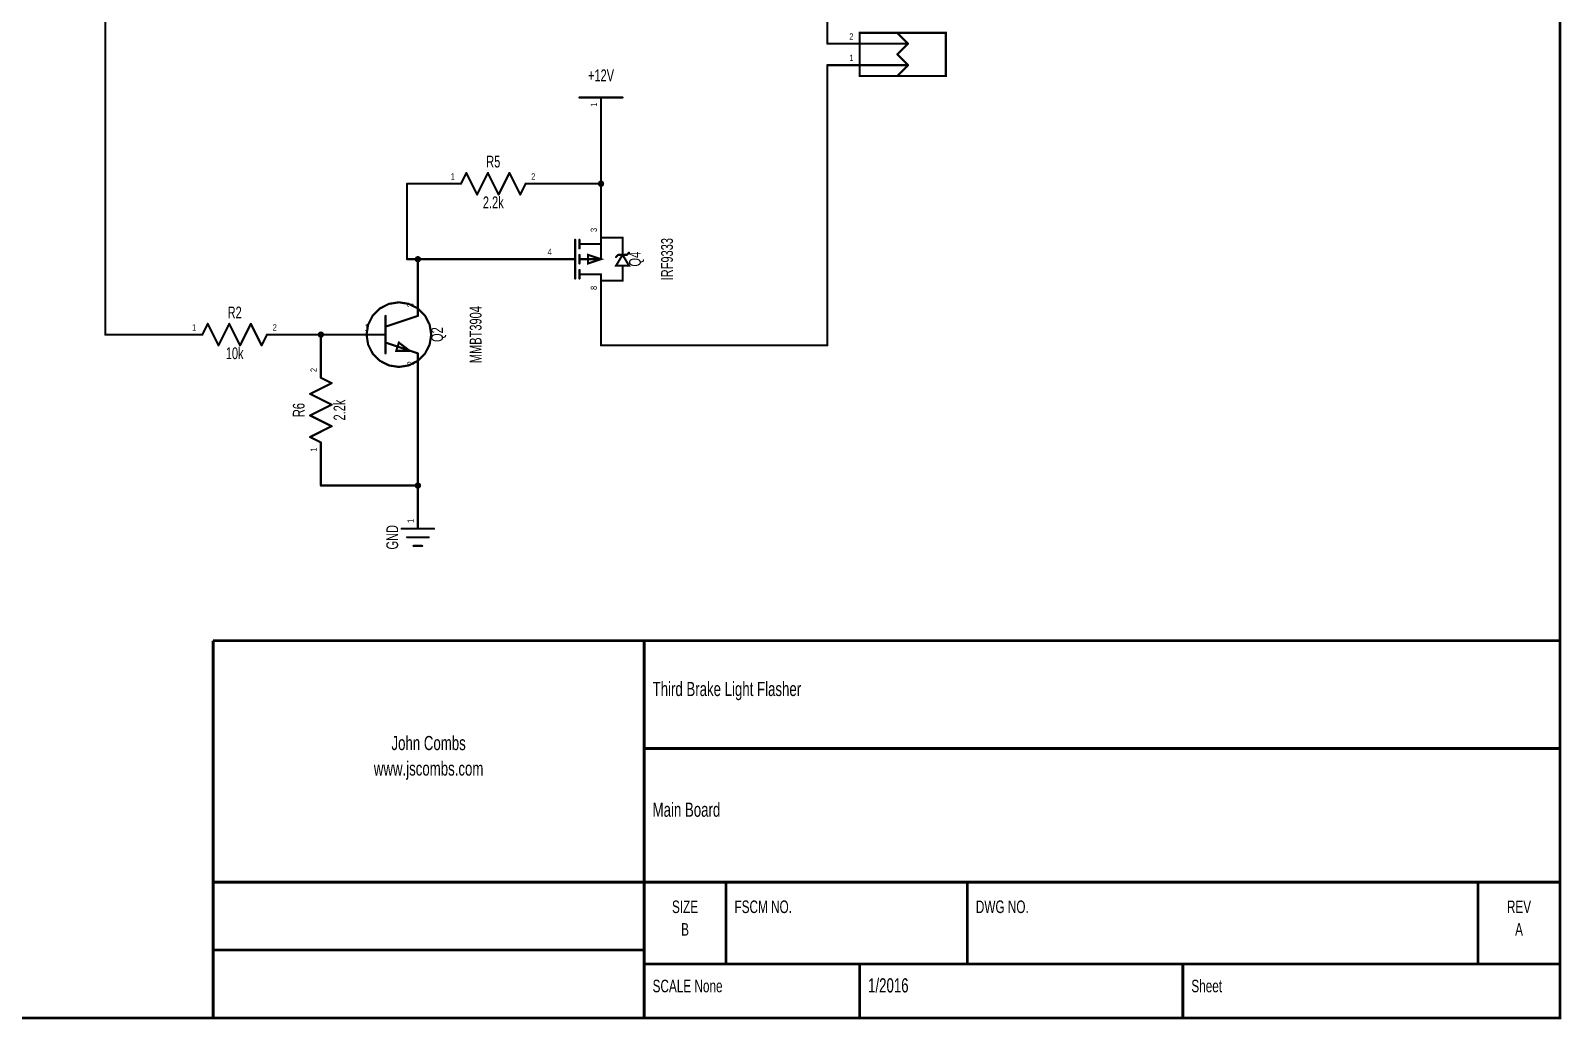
# Model space of a CAD drawing. Extents: x -3.1 to 11.8, y -2.2 to 7.1.
# Drawn here: x 4.65 to 11.76, y -2.18 to 2.41 of the extents above; entities that cross this region are included whole.
import ezdxf
from ezdxf.enums import TextEntityAlignment as Align

# ---------------------------------------------------------------- set-up
doc = ezdxf.new("R2010")
doc.units = 0
for name, color, linetype in [('Element', 253, 'CONTINUOUS'), ('Net', 50, 'CONTINUOUS'), ('Pin', 50, 'CONTINUOUS'), ('Titles', 253, 'CONTINUOUS')]:
    doc.layers.add(name, color=color, linetype=linetype)

msp = doc.modelspace()

# ---------------------------------------------------------------- linework, layer by layer
at = {"layer": 'Element', "linetype": 'CONTINUOUS'}
for points, const_width in [([(8.5, 2.3991), (8.9, 2.3991), (8.9, 2.1991), (8.5, 2.1991), (8.5, 2.3991)], 0.0098), ([(8.725, 2.3491), (8.5, 2.3491)], 0.0098), ([(8.725, 2.3491), (8.675, 2.3991)], 0.0098), ([(8.725, 2.3491), (8.675, 2.2991)], 0.0098), ([(8.725, 2.2491), (8.675, 2.2991)], 0.0098), ([(8.725, 2.2491), (8.5, 2.2491)], 0.0098), ([(8.725, 2.2491), (8.675, 2.1991)], 0.0098), ([(7.2, 2.0991), (7.4, 2.0991)], 0.0098), ([(6.65, 1.6991), (6.675, 1.7491)], 0.0098), ([(6.675, 1.7491), (6.725, 1.6491)], 0.0098), ([(6.725, 1.6491), (6.775, 1.7491)], 0.0098), ([(6.775, 1.7491), (6.825, 1.6491)], 0.0098), ([(6.825, 1.6491), (6.875, 1.7491)], 0.0098), ([(6.875, 1.7491), (6.925, 1.6491)], 0.0098), ([(6.925, 1.6491), (6.95, 1.6991)], 0.0098), ([(7.18, 1.2591), (7.18, 1.4391)], 0.0098), ([(7.2, 1.4391), (7.2, 1.3991)], 0.0098), ([(7.3, 1.4191), (7.2, 1.4191)], 0.0098), ([(7.3, 1.3491), (7.3, 1.4491)], 0.0098), ([(7.3, 1.4491), (7.4, 1.4491)], 0.0098), ([(7.4, 1.4491), (7.4, 1.3691)], 0.0098), ([(7.1, 1.3491), (7.18, 1.3491)], 0.0098), ([(7.2, 1.3691), (7.2, 1.3291)], 0.0098), ([(7.3, 1.3491), (7.2, 1.3491)], 0.0098), ([(7.3, 1.3491), (7.24, 1.3291), (7.24, 1.3691), (7.3, 1.3491)], 0.0098), ([(7.4, 1.3691), (7.43, 1.3191), (7.37, 1.3191), (7.4, 1.3691)], 0.0098), ([(7.38, 1.3691), (7.37, 1.3591)], 0.0098), ([(7.42, 1.3691), (7.38, 1.3691)], 0.0098), ([(7.43, 1.3791), (7.42, 1.3691)], 0.0098), ([(7.2, 1.2991), (7.2, 1.2591)], 0.0098), ([(7.3, 1.2791), (7.2, 1.2791)], 0.0098), ([(7.3, 1.2791), (7.3, 1.2491)], 0.0098), ([(7.4, 1.2491), (7.4, 1.3191)], 0.0098), ([(7.3, 1.2491), (7.4, 1.2491)], 0.0098), ([(6.212, 0.9991), (6.2193, 0.9527), (6.2406, 0.9109), (6.2738, 0.8777), (6.3156, 0.8564), (6.362, 0.8491), (6.4083, 0.8564), (6.4502, 0.8777), (6.4833, 0.9109), (6.5047, 0.9527), (6.512, 0.9991), (6.5047, 1.0454), (6.4833, 1.0872), (6.4502, 1.1204), (6.4083, 1.1417), (6.362, 1.1491), (6.3156, 1.1417), (6.2738, 1.1204), (6.2406, 1.0872), (6.2193, 1.0454), (6.212, 0.9991)], 0.01), ([(6.3, 0.9121), (6.3, 1.086)], 0.0098), ([(6.3, 1.036), (6.45, 1.086)], 0.0098), ([(6.45, 1.086), (6.45, 1.0991)], 0.0098), ([(5.45, 0.9991), (5.475, 1.0491)], 0.0098), ([(5.475, 1.0491), (5.525, 0.9491)], 0.0098), ([(5.525, 0.9491), (5.575, 1.0491)], 0.0098), ([(5.575, 1.0491), (5.625, 0.9491)], 0.0098), ([(5.625, 0.9491), (5.675, 1.0491)], 0.0098), ([(5.675, 1.0491), (5.725, 0.9491)], 0.0098), ([(5.725, 0.9491), (5.75, 0.9991)], 0.0098), ([(6.25, 0.9991), (6.3, 0.9991)], 0.0098), ([(6.3, 0.9621), (6.45, 0.9121)], 0.0098), ([(6.412, 0.9241), (6.35, 0.9241), (6.362, 0.9621), (6.412, 0.9241)], 0.0098), ([(6.45, 0.8991), (6.45, 0.9121)], 0.0098), ([(6.05, 0.7741), (6, 0.7991)], 0.0098), ([(5.95, 0.7241), (6.05, 0.7741)], 0.0098), ([(6.05, 0.6741), (5.95, 0.7241)], 0.0098), ([(5.95, 0.6241), (6.05, 0.6741)], 0.0098), ([(6.05, 0.5741), (5.95, 0.6241)], 0.0098), ([(5.95, 0.5241), (6.05, 0.5741)], 0.0098), ([(6, 0.4991), (5.95, 0.5241)], 0.0098), ([(6.375, 0.0991), (6.525, 0.0991)], 0.0098), ([(6.4, 0.0591), (6.5, 0.0591)], 0.0098), ([(6.43, 0.0191), (6.47, 0.0191)], 0.0098)]:
    msp.add_lwpolyline(points, dxfattribs=dict(at, const_width=const_width))
for points, const_width in [([(8.4975, 2.3491, 1), (8.5025, 2.3491, 1), (8.4975, 2.3491, 1)], 0.0049), ([(8.6725, 2.3991, 1), (8.6775, 2.3991, 1), (8.6725, 2.3991, 1)], 0.0049), ([(8.7225, 2.3491, 1), (8.7275, 2.3491, 1), (8.7225, 2.3491, 1)], 0.0049), ([(8.7225, 2.3491, 1), (8.7275, 2.3491, 1), (8.7225, 2.3491, 1)], 0.0049), ([(8.7225, 2.3491, 1), (8.7275, 2.3491, 1), (8.7225, 2.3491, 1)], 0.0049), ([(8.6725, 2.2991, 1), (8.6775, 2.2991, 1), (8.6725, 2.2991, 1)], 0.0049), ([(8.6725, 2.2991, 1), (8.6775, 2.2991, 1), (8.6725, 2.2991, 1)], 0.0049), ([(8.4975, 2.2491, 1), (8.5025, 2.2491, 1), (8.4975, 2.2491, 1)], 0.0049), ([(8.6725, 2.1991, 1), (8.6775, 2.1991, 1), (8.6725, 2.1991, 1)], 0.0049), ([(8.7225, 2.2491, 1), (8.7275, 2.2491, 1), (8.7225, 2.2491, 1)], 0.0049), ([(8.7225, 2.2491, 1), (8.7275, 2.2491, 1), (8.7225, 2.2491, 1)], 0.0049), ([(8.7225, 2.2491, 1), (8.7275, 2.2491, 1), (8.7225, 2.2491, 1)], 0.0049), ([(7.1975, 2.0991, 1), (7.2025, 2.0991, 1), (7.1975, 2.0991, 1)], 0.0049), ([(7.3975, 2.0991, 1), (7.4025, 2.0991, 1), (7.3975, 2.0991, 1)], 0.0049), ([(6.6725, 1.7491, 1), (6.6775, 1.7491, 1), (6.6725, 1.7491, 1)], 0.0049), ([(6.6725, 1.7491, 1), (6.6775, 1.7491, 1), (6.6725, 1.7491, 1)], 0.0049), ([(6.7725, 1.7491, 1), (6.7775, 1.7491, 1), (6.7725, 1.7491, 1)], 0.0049), ([(6.7725, 1.7491, 1), (6.7775, 1.7491, 1), (6.7725, 1.7491, 1)], 0.0049), ([(6.8725, 1.7491, 1), (6.8775, 1.7491, 1), (6.8725, 1.7491, 1)], 0.0049), ([(6.8725, 1.7491, 1), (6.8775, 1.7491, 1), (6.8725, 1.7491, 1)], 0.0049), ([(6.6475, 1.6991, 1), (6.6525, 1.6991, 1), (6.6475, 1.6991, 1)], 0.0049), ([(6.7225, 1.6491, 1), (6.7275, 1.6491, 1), (6.7225, 1.6491, 1)], 0.0049), ([(6.7225, 1.6491, 1), (6.7275, 1.6491, 1), (6.7225, 1.6491, 1)], 0.0049), ([(6.8225, 1.6491, 1), (6.8275, 1.6491, 1), (6.8225, 1.6491, 1)], 0.0049), ([(6.8225, 1.6491, 1), (6.8275, 1.6491, 1), (6.8225, 1.6491, 1)], 0.0049), ([(6.9225, 1.6491, 1), (6.9275, 1.6491, 1), (6.9225, 1.6491, 1)], 0.0049), ([(6.9225, 1.6491, 1), (6.9275, 1.6491, 1), (6.9225, 1.6491, 1)], 0.0049), ([(6.9475, 1.6991, 1), (6.9525, 1.6991, 1), (6.9475, 1.6991, 1)], 0.0049), ([(7.1775, 1.4391, 1), (7.1825, 1.4391, 1), (7.1775, 1.4391, 1)], 0.0049), ([(7.1975, 1.4391, 1), (7.2025, 1.4391, 1), (7.1975, 1.4391, 1)], 0.0049), ([(7.1975, 1.4191, 1), (7.2025, 1.4191, 1), (7.1975, 1.4191, 1)], 0.0049), ([(7.2975, 1.4491, 1), (7.3025, 1.4491, 1), (7.2975, 1.4491, 1)], 0.0049), ([(7.2975, 1.4491, 1), (7.3025, 1.4491, 1), (7.2975, 1.4491, 1)], 0.0049), ([(7.2975, 1.4191, 1), (7.3025, 1.4191, 1), (7.2975, 1.4191, 1)], 0.0049), ([(7.3975, 1.4491, 1), (7.4025, 1.4491, 1), (7.3975, 1.4491, 1)], 0.0049), ([(7.3975, 1.4491, 1), (7.4025, 1.4491, 1), (7.3975, 1.4491, 1)], 0.0049), ([(7.0975, 1.3491, 1), (7.1025, 1.3491, 1), (7.0975, 1.3491, 1)], 0.0049), ([(7.1775, 1.3491, 1), (7.1825, 1.3491, 1), (7.1775, 1.3491, 1)], 0.0049), ([(7.1975, 1.3991, 1), (7.2025, 1.3991, 1), (7.1975, 1.3991, 1)], 0.0049), ([(7.1975, 1.3691, 1), (7.2025, 1.3691, 1), (7.1975, 1.3691, 1)], 0.0049), ([(7.1975, 1.3491, 1), (7.2025, 1.3491, 1), (7.1975, 1.3491, 1)], 0.0049), ([(7.2975, 1.3491, 1), (7.3025, 1.3491, 1), (7.2975, 1.3491, 1)], 0.0049), ([(7.2975, 1.3491, 1), (7.3025, 1.3491, 1), (7.2975, 1.3491, 1)], 0.0049), ([(7.2975, 1.3491, 1), (7.3025, 1.3491, 1), (7.2975, 1.3491, 1)], 0.0049), ([(7.3675, 1.3591, 1), (7.3725, 1.3591, 1), (7.3675, 1.3591, 1)], 0.0049), ([(7.3775, 1.3691, 1), (7.3825, 1.3691, 1), (7.3775, 1.3691, 1)], 0.0049), ([(7.3775, 1.3691, 1), (7.3825, 1.3691, 1), (7.3775, 1.3691, 1)], 0.0049), ([(7.3975, 1.3691, 1), (7.4025, 1.3691, 1), (7.3975, 1.3691, 1)], 0.0049), ([(7.3975, 1.3691, 1), (7.4025, 1.3691, 1), (7.3975, 1.3691, 1)], 0.0049), ([(7.4175, 1.3691, 1), (7.4225, 1.3691, 1), (7.4175, 1.3691, 1)], 0.0049), ([(7.4175, 1.3691, 1), (7.4225, 1.3691, 1), (7.4175, 1.3691, 1)], 0.0049), ([(7.4275, 1.3791, 1), (7.4325, 1.3791, 1), (7.4275, 1.3791, 1)], 0.0049), ([(7.1975, 1.3291, 1), (7.2025, 1.3291, 1), (7.1975, 1.3291, 1)], 0.0049), ([(7.1975, 1.2991, 1), (7.2025, 1.2991, 1), (7.1975, 1.2991, 1)], 0.0049), ([(7.1975, 1.2791, 1), (7.2025, 1.2791, 1), (7.1975, 1.2791, 1)], 0.0049), ([(7.2975, 1.2791, 1), (7.3025, 1.2791, 1), (7.2975, 1.2791, 1)], 0.0049), ([(7.2975, 1.2791, 1), (7.3025, 1.2791, 1), (7.2975, 1.2791, 1)], 0.0049), ([(7.3975, 1.3191, 1), (7.4025, 1.3191, 1), (7.3975, 1.3191, 1)], 0.0049), ([(7.1775, 1.2591, 1), (7.1825, 1.2591, 1), (7.1775, 1.2591, 1)], 0.0049), ([(7.1975, 1.2591, 1), (7.2025, 1.2591, 1), (7.1975, 1.2591, 1)], 0.0049), ([(7.2975, 1.2491, 1), (7.3025, 1.2491, 1), (7.2975, 1.2491, 1)], 0.0049), ([(7.2975, 1.2491, 1), (7.3025, 1.2491, 1), (7.2975, 1.2491, 1)], 0.0049), ([(7.3975, 1.2491, 1), (7.4025, 1.2491, 1), (7.3975, 1.2491, 1)], 0.0049), ([(7.3975, 1.2491, 1), (7.4025, 1.2491, 1), (7.3975, 1.2491, 1)], 0.0049), ([(6.2975, 1.086, 1), (6.3025, 1.086, 1), (6.2975, 1.086, 1)], 0.0049), ([(6.4475, 1.0991, 1), (6.4525, 1.0991, 1), (6.4475, 1.0991, 1)], 0.0049), ([(6.4475, 1.086, 1), (6.4525, 1.086, 1), (6.4475, 1.086, 1)], 0.0049), ([(6.4475, 1.086, 1), (6.4525, 1.086, 1), (6.4475, 1.086, 1)], 0.0049), ([(5.4475, 0.9991, 1), (5.4525, 0.9991, 1), (5.4475, 0.9991, 1)], 0.0049), ([(5.4725, 1.0491, 1), (5.4775, 1.0491, 1), (5.4725, 1.0491, 1)], 0.0049), ([(5.4725, 1.0491, 1), (5.4775, 1.0491, 1), (5.4725, 1.0491, 1)], 0.0049), ([(5.5725, 1.0491, 1), (5.5775, 1.0491, 1), (5.5725, 1.0491, 1)], 0.0049), ([(5.5725, 1.0491, 1), (5.5775, 1.0491, 1), (5.5725, 1.0491, 1)], 0.0049), ([(5.6725, 1.0491, 1), (5.6775, 1.0491, 1), (5.6725, 1.0491, 1)], 0.0049), ([(5.6725, 1.0491, 1), (5.6775, 1.0491, 1), (5.6725, 1.0491, 1)], 0.0049), ([(5.7475, 0.9991, 1), (5.7525, 0.9991, 1), (5.7475, 0.9991, 1)], 0.0049), ([(6.2095, 0.9991, 1), (6.2145, 0.9991, 1), (6.2095, 0.9991, 1)], 0.005), ([(6.2475, 0.9991, 1), (6.2525, 0.9991, 1), (6.2475, 0.9991, 1)], 0.0049), ([(6.2975, 1.036, 1), (6.3025, 1.036, 1), (6.2975, 1.036, 1)], 0.0049), ([(6.2975, 0.9991, 1), (6.3025, 0.9991, 1), (6.2975, 0.9991, 1)], 0.0049), ([(5.5225, 0.9491, 1), (5.5275, 0.9491, 1), (5.5225, 0.9491, 1)], 0.0049), ([(5.5225, 0.9491, 1), (5.5275, 0.9491, 1), (5.5225, 0.9491, 1)], 0.0049), ([(5.6225, 0.9491, 1), (5.6275, 0.9491, 1), (5.6225, 0.9491, 1)], 0.0049), ([(5.6225, 0.9491, 1), (5.6275, 0.9491, 1), (5.6225, 0.9491, 1)], 0.0049), ([(5.7225, 0.9491, 1), (5.7275, 0.9491, 1), (5.7225, 0.9491, 1)], 0.0049), ([(5.7225, 0.9491, 1), (5.7275, 0.9491, 1), (5.7225, 0.9491, 1)], 0.0049), ([(6.2975, 0.9621, 1), (6.3025, 0.9621, 1), (6.2975, 0.9621, 1)], 0.0049), ([(6.4095, 0.9241, 1), (6.4145, 0.9241, 1), (6.4095, 0.9241, 1)], 0.0049), ([(6.2975, 0.9121, 1), (6.3025, 0.9121, 1), (6.2975, 0.9121, 1)], 0.0049), ([(6.4475, 0.9121, 1), (6.4525, 0.9121, 1), (6.4475, 0.9121, 1)], 0.0049), ([(6.4475, 0.9121, 1), (6.4525, 0.9121, 1), (6.4475, 0.9121, 1)], 0.0049), ([(6.4475, 0.8991, 1), (6.4525, 0.8991, 1), (6.4475, 0.8991, 1)], 0.0049), ([(5.9975, 0.7991, 1), (6.0025, 0.7991, 1), (5.9975, 0.7991, 1)], 0.0049), ([(5.9475, 0.7241, 1), (5.9525, 0.7241, 1), (5.9475, 0.7241, 1)], 0.0049), ([(5.9475, 0.7241, 1), (5.9525, 0.7241, 1), (5.9475, 0.7241, 1)], 0.0049), ([(6.0475, 0.7741, 1), (6.0525, 0.7741, 1), (6.0475, 0.7741, 1)], 0.0049), ([(6.0475, 0.7741, 1), (6.0525, 0.7741, 1), (6.0475, 0.7741, 1)], 0.0049), ([(6.0475, 0.6741, 1), (6.0525, 0.6741, 1), (6.0475, 0.6741, 1)], 0.0049), ([(6.0475, 0.6741, 1), (6.0525, 0.6741, 1), (6.0475, 0.6741, 1)], 0.0049), ([(5.9475, 0.6241, 1), (5.9525, 0.6241, 1), (5.9475, 0.6241, 1)], 0.0049), ([(5.9475, 0.6241, 1), (5.9525, 0.6241, 1), (5.9475, 0.6241, 1)], 0.0049), ([(6.0475, 0.5741, 1), (6.0525, 0.5741, 1), (6.0475, 0.5741, 1)], 0.0049), ([(6.0475, 0.5741, 1), (6.0525, 0.5741, 1), (6.0475, 0.5741, 1)], 0.0049), ([(5.9475, 0.5241, 1), (5.9525, 0.5241, 1), (5.9475, 0.5241, 1)], 0.0049), ([(5.9475, 0.5241, 1), (5.9525, 0.5241, 1), (5.9475, 0.5241, 1)], 0.0049), ([(5.9975, 0.4991, 1), (6.0025, 0.4991, 1), (5.9975, 0.4991, 1)], 0.0049), ([(6.3725, 0.0991, 1), (6.3775, 0.0991, 1), (6.3725, 0.0991, 1)], 0.0049), ([(6.5225, 0.0991, 1), (6.5275, 0.0991, 1), (6.5225, 0.0991, 1)], 0.0049), ([(6.3975, 0.0591, 1), (6.4025, 0.0591, 1), (6.3975, 0.0591, 1)], 0.0049), ([(6.4275, 0.0191, 1), (6.4325, 0.0191, 1), (6.4275, 0.0191, 1)], 0.0049), ([(6.4675, 0.0191, 1), (6.4725, 0.0191, 1), (6.4675, 0.0191, 1)], 0.0049), ([(6.4975, 0.0591, 1), (6.5025, 0.0591, 1), (6.4975, 0.0591, 1)], 0.0049)]:
    msp.add_lwpolyline(points, format="xyb", dxfattribs=dict(at, const_width=const_width))
at = {"layer": 'Net', "linetype": 'CONTINUOUS', "const_width": 0.0098}
for points in [[(8.35, 3.3491), (8.35, 2.3491)], [(5, 2.7491), (5, 0.9991)], [(8.35, 2.2491), (8.35, 0.9491)], [(7.3, 1.9491), (7.3, 1.6991)], [(7.2902, 1.6991), (7.2906, 1.696), (7.292, 1.6933), (7.2942, 1.6911), (7.297, 1.6897), (7.3, 1.6892), (7.303, 1.6897), (7.3058, 1.6911), (7.308, 1.6933), (7.3094, 1.696), (7.3098, 1.6991), (7.3094, 1.7021), (7.308, 1.7048), (7.3058, 1.707), (7.303, 1.7084), (7.3, 1.7089), (7.297, 1.7084), (7.2942, 1.707), (7.292, 1.7048), (7.2906, 1.7021), (7.2902, 1.6991)], [(6.4, 1.3491), (6.4, 1.6991)], [(6.4, 1.6991), (6.5, 1.6991)], [(7.3, 1.6991), (7.1, 1.6991)], [(7.3, 1.5991), (7.3, 1.6991)], [(6.45, 1.3491), (6.4, 1.3491)], [(6.4402, 1.3491), (6.4406, 1.346), (6.442, 1.3433), (6.4442, 1.3411), (6.447, 1.3397), (6.45, 1.3392), (6.453, 1.3397), (6.4558, 1.3411), (6.458, 1.3433), (6.4594, 1.346), (6.4598, 1.3491), (6.4594, 1.3521), (6.458, 1.3548), (6.4558, 1.357), (6.453, 1.3584), (6.45, 1.3589), (6.447, 1.3584), (6.4442, 1.357), (6.442, 1.3548), (6.4406, 1.3521), (6.4402, 1.3491)], [(6.95, 1.3491), (6.45, 1.3491)], [(6.45, 1.3491), (6.45, 1.2491)], [(6.45, 1.3491), (6.45, 1.3491)], [(6.45, 1.3491), (6.45, 1.3491)], [(7.3, 0.9491), (7.3, 1.0991)], [(5, 0.9991), (5.3, 0.9991)], [(5.9, 0.9991), (6.1, 0.9991)], [(5.9902, 0.9991), (5.9906, 0.996), (5.992, 0.9933), (5.9942, 0.9911), (5.997, 0.9897), (6, 0.9892), (6.003, 0.9897), (6.0058, 0.9911), (6.008, 0.9933), (6.0094, 0.996), (6.0098, 0.9991), (6.0094, 1.0021), (6.008, 1.0048), (6.0058, 1.007), (6.003, 1.0084), (6, 1.0089), (5.997, 1.0084), (5.9942, 1.007), (5.992, 1.0048), (5.9906, 1.0021), (5.9902, 0.9991)], [(6, 0.9491), (6, 0.9991)], [(8.35, 0.9491), (7.3, 0.9491)], [(6.45, 0.7491), (6.45, 0.2491)], [(6, 0.3491), (6, 0.2991)], [(6, 0.2991), (6.45, 0.2991)], [(6.4402, 0.2991), (6.4406, 0.296), (6.442, 0.2933), (6.4442, 0.2911), (6.447, 0.2897), (6.45, 0.2892), (6.453, 0.2897), (6.4558, 0.2911), (6.458, 0.2933), (6.4594, 0.296), (6.4598, 0.2991), (6.4594, 0.3021), (6.458, 0.3048), (6.4558, 0.307), (6.453, 0.3084), (6.45, 0.3089), (6.447, 0.3084), (6.4442, 0.307), (6.442, 0.3048), (6.4406, 0.3021), (6.4402, 0.2991)]]:
    msp.add_lwpolyline(points, dxfattribs=at)
at = {"layer": 'Net', "linetype": 'CONTINUOUS', "const_width": 0.0049}
for points in [[(8.3475, 2.3491, 1), (8.3525, 2.3491, 1), (8.3475, 2.3491, 1)], [(8.3475, 2.2491, 1), (8.3525, 2.2491, 1), (8.3475, 2.2491, 1)], [(7.2975, 1.9491, 1), (7.3025, 1.9491, 1), (7.2975, 1.9491, 1)], [(6.3975, 1.6991, 1), (6.4025, 1.6991, 1), (6.3975, 1.6991, 1)], [(6.3975, 1.6991, 1), (6.4025, 1.6991, 1), (6.3975, 1.6991, 1)], [(6.4975, 1.6991, 1), (6.5025, 1.6991, 1), (6.4975, 1.6991, 1)], [(7.0975, 1.6991, 1), (7.1025, 1.6991, 1), (7.0975, 1.6991, 1)], [(7.2877, 1.6991, 1), (7.2926, 1.6991, 1), (7.2877, 1.6991, 1)], [(7.2975, 1.6991, 1), (7.3025, 1.6991, 1), (7.2975, 1.6991, 1)], [(7.2975, 1.6991, 1), (7.3025, 1.6991, 1), (7.2975, 1.6991, 1)], [(7.2975, 1.6991, 1), (7.3025, 1.6991, 1), (7.2975, 1.6991, 1)], [(7.2975, 1.5991, 1), (7.3025, 1.5991, 1), (7.2975, 1.5991, 1)], [(6.3975, 1.3491, 1), (6.4025, 1.3491, 1), (6.3975, 1.3491, 1)], [(6.3975, 1.3491, 1), (6.4025, 1.3491, 1), (6.3975, 1.3491, 1)], [(6.4377, 1.3491, 1), (6.4426, 1.3491, 1), (6.4377, 1.3491, 1)], [(6.4475, 1.3491, 1), (6.4525, 1.3491, 1), (6.4475, 1.3491, 1)], [(6.4475, 1.3491, 1), (6.4525, 1.3491, 1), (6.4475, 1.3491, 1)], [(6.4475, 1.3491, 1), (6.4525, 1.3491, 1), (6.4475, 1.3491, 1)], [(6.4475, 1.3491, 1), (6.4525, 1.3491, 1), (6.4475, 1.3491, 1)], [(6.4475, 1.3491, 1), (6.4525, 1.3491, 1), (6.4475, 1.3491, 1)], [(6.9475, 1.3491, 1), (6.9525, 1.3491, 1), (6.9475, 1.3491, 1)], [(6.4475, 1.2491, 1), (6.4525, 1.2491, 1), (6.4475, 1.2491, 1)], [(7.2975, 1.0991, 1), (7.3025, 1.0991, 1), (7.2975, 1.0991, 1)], [(4.9975, 0.9991, 1), (5.0025, 0.9991, 1), (4.9975, 0.9991, 1)], [(4.9975, 0.9991, 1), (5.0025, 0.9991, 1), (4.9975, 0.9991, 1)], [(5.2975, 0.9991, 1), (5.3025, 0.9991, 1), (5.2975, 0.9991, 1)], [(5.8975, 0.9991, 1), (5.9025, 0.9991, 1), (5.8975, 0.9991, 1)], [(5.9877, 0.9991, 1), (5.9926, 0.9991, 1), (5.9877, 0.9991, 1)], [(5.9975, 0.9991, 1), (6.0025, 0.9991, 1), (5.9975, 0.9991, 1)], [(6.0975, 0.9991, 1), (6.1025, 0.9991, 1), (6.0975, 0.9991, 1)], [(5.9975, 0.9491, 1), (6.0025, 0.9491, 1), (5.9975, 0.9491, 1)], [(7.2975, 0.9491, 1), (7.3025, 0.9491, 1), (7.2975, 0.9491, 1)], [(7.2975, 0.9491, 1), (7.3025, 0.9491, 1), (7.2975, 0.9491, 1)], [(8.3475, 0.9491, 1), (8.3525, 0.9491, 1), (8.3475, 0.9491, 1)], [(8.3475, 0.9491, 1), (8.3525, 0.9491, 1), (8.3475, 0.9491, 1)], [(6.4475, 0.7491, 1), (6.4525, 0.7491, 1), (6.4475, 0.7491, 1)], [(5.9975, 0.3491, 1), (6.0025, 0.3491, 1), (5.9975, 0.3491, 1)], [(5.9975, 0.2991, 1), (6.0025, 0.2991, 1), (5.9975, 0.2991, 1)], [(5.9975, 0.2991, 1), (6.0025, 0.2991, 1), (5.9975, 0.2991, 1)], [(6.4377, 0.2991, 1), (6.4426, 0.2991, 1), (6.4377, 0.2991, 1)], [(6.4475, 0.2991, 1), (6.4525, 0.2991, 1), (6.4475, 0.2991, 1)], [(6.4475, 0.2491, 1), (6.4525, 0.2491, 1), (6.4475, 0.2491, 1)]]:
    msp.add_lwpolyline(points, format="xyb", dxfattribs=at)
at = {"layer": 'Pin', "linetype": 'CONTINUOUS', "const_width": 0.0098}
for points in [[(8.5, 2.3491), (8.35, 2.3491)], [(8.5, 2.2491), (8.35, 2.2491)], [(7.3, 2.0991), (7.3, 1.9491)], [(6.65, 1.6991), (6.5, 1.6991)], [(6.95, 1.6991), (7.1, 1.6991)], [(7.3, 1.4491), (7.3, 1.5991)], [(7.1, 1.3491), (6.95, 1.3491)], [(6.45, 1.0991), (6.45, 1.2491)], [(7.3, 1.2491), (7.3, 1.0991)], [(5.45, 0.9991), (5.3, 0.9991)], [(5.75, 0.9991), (5.9, 0.9991)], [(6.25, 0.9991), (6.1, 0.9991)], [(6, 0.7991), (6, 0.9491)], [(6.45, 0.8991), (6.45, 0.7491)], [(6, 0.4991), (6, 0.3491)], [(6.45, 0.0991), (6.45, 0.2491)]]:
    msp.add_lwpolyline(points, dxfattribs=at)
at = {"layer": 'Pin', "linetype": 'CONTINUOUS', "const_width": 0.0049}
for points in [[(8.3475, 2.3491, 1), (8.3525, 2.3491, 1), (8.3475, 2.3491, 1)], [(8.4975, 2.3491, 1), (8.5025, 2.3491, 1), (8.4975, 2.3491, 1)], [(8.3475, 2.2491, 1), (8.3525, 2.2491, 1), (8.3475, 2.2491, 1)], [(8.4975, 2.2491, 1), (8.5025, 2.2491, 1), (8.4975, 2.2491, 1)], [(7.2975, 2.0991, 1), (7.3025, 2.0991, 1), (7.2975, 2.0991, 1)], [(7.2975, 1.9491, 1), (7.3025, 1.9491, 1), (7.2975, 1.9491, 1)], [(6.4975, 1.6991, 1), (6.5025, 1.6991, 1), (6.4975, 1.6991, 1)], [(6.6475, 1.6991, 1), (6.6525, 1.6991, 1), (6.6475, 1.6991, 1)], [(6.9475, 1.6991, 1), (6.9525, 1.6991, 1), (6.9475, 1.6991, 1)], [(7.0975, 1.6991, 1), (7.1025, 1.6991, 1), (7.0975, 1.6991, 1)], [(7.2975, 1.5991, 1), (7.3025, 1.5991, 1), (7.2975, 1.5991, 1)], [(7.2975, 1.4491, 1), (7.3025, 1.4491, 1), (7.2975, 1.4491, 1)], [(6.9475, 1.3491, 1), (6.9525, 1.3491, 1), (6.9475, 1.3491, 1)], [(7.0975, 1.3491, 1), (7.1025, 1.3491, 1), (7.0975, 1.3491, 1)], [(6.4475, 1.2491, 1), (6.4525, 1.2491, 1), (6.4475, 1.2491, 1)], [(7.2975, 1.2491, 1), (7.3025, 1.2491, 1), (7.2975, 1.2491, 1)], [(6.4475, 1.0991, 1), (6.4525, 1.0991, 1), (6.4475, 1.0991, 1)], [(7.2975, 1.0991, 1), (7.3025, 1.0991, 1), (7.2975, 1.0991, 1)], [(5.2975, 0.9991, 1), (5.3025, 0.9991, 1), (5.2975, 0.9991, 1)], [(5.4475, 0.9991, 1), (5.4525, 0.9991, 1), (5.4475, 0.9991, 1)], [(5.7475, 0.9991, 1), (5.7525, 0.9991, 1), (5.7475, 0.9991, 1)], [(5.8975, 0.9991, 1), (5.9025, 0.9991, 1), (5.8975, 0.9991, 1)], [(6.0975, 0.9991, 1), (6.1025, 0.9991, 1), (6.0975, 0.9991, 1)], [(6.2475, 0.9991, 1), (6.2525, 0.9991, 1), (6.2475, 0.9991, 1)], [(5.9975, 0.9491, 1), (6.0025, 0.9491, 1), (5.9975, 0.9491, 1)], [(6.4475, 0.8991, 1), (6.4525, 0.8991, 1), (6.4475, 0.8991, 1)], [(5.9975, 0.7991, 1), (6.0025, 0.7991, 1), (5.9975, 0.7991, 1)], [(6.4475, 0.7491, 1), (6.4525, 0.7491, 1), (6.4475, 0.7491, 1)], [(5.9975, 0.4991, 1), (6.0025, 0.4991, 1), (5.9975, 0.4991, 1)], [(5.9975, 0.3491, 1), (6.0025, 0.3491, 1), (5.9975, 0.3491, 1)], [(6.4475, 0.2491, 1), (6.4525, 0.2491, 1), (6.4475, 0.2491, 1)], [(6.4475, 0.0991, 1), (6.4525, 0.0991, 1), (6.4475, 0.0991, 1)]]:
    msp.add_lwpolyline(points, format="xyb", dxfattribs=at)
at = {"layer": 'Titles', "linetype": 'CONTINUOUS', "const_width": 0.0131}
for points in [[(11.75, -2.1709), (-3.05, -2.1709), (-3.05, 7.0691), (11.75, 7.0691), (11.75, -2.1709)], [(5.5, -0.4209), (7.5, -0.4209)], [(5.5, -0.4209), (5.5, -0.9209)], [(7.5, -0.4209), (7.5, -0.9209)], [(7.5, -0.4209), (7.88, -0.4209)], [(7.5, -0.4209), (7.5, -0.9209)], [(7.88, -0.4209), (8.5, -0.4209)], [(8.5, -0.4209), (9, -0.4209)], [(9, -0.4209), (10, -0.4209)], [(10, -0.4209), (11.37, -0.4209)], [(11.37, -0.4209), (11.75, -0.4209)], [(11.75, -0.4209), (11.75, -0.9209)], [(5.5, -0.9209), (5.5, -1.5409)], [(7.5, -0.9209), (7.5, -1.5409)], [(7.5, -0.9209), (7.88, -0.9209)], [(7.5, -0.9209), (7.88, -0.9209)], [(7.5, -0.9209), (7.5, -1.5409)], [(7.88, -0.9209), (8.5, -0.9209)], [(7.88, -0.9209), (8.5, -0.9209)], [(8.5, -0.9209), (9, -0.9209)], [(8.5, -0.9209), (9, -0.9209)], [(9, -0.9209), (10, -0.9209)], [(9, -0.9209), (10, -0.9209)], [(10, -0.9209), (11.37, -0.9209)], [(10, -0.9209), (11.37, -0.9209)], [(11.37, -0.9209), (11.75, -0.9209)], [(11.37, -0.9209), (11.75, -0.9209)], [(11.75, -0.9209), (11.75, -1.5409)], [(5.5, -1.5409), (7.5, -1.5409)], [(5.5, -1.5409), (7.5, -1.5409)], [(5.5, -1.5409), (5.5, -1.8559)], [(7.5, -1.5409), (7.5, -1.8559)], [(7.5, -1.5409), (7.88, -1.5409)], [(7.5, -1.5409), (7.88, -1.5409)], [(7.5, -1.5409), (7.5, -1.8559)], [(7.88, -1.5409), (7.88, -1.8559)], [(7.88, -1.5409), (8.5, -1.5409)], [(7.88, -1.5409), (8.5, -1.5409)], [(7.88, -1.5409), (7.88, -1.8559)], [(8.5, -1.5409), (9, -1.5409)], [(8.5, -1.5409), (9, -1.5409)], [(9, -1.5409), (9, -1.8559)], [(9, -1.5409), (10, -1.5409)], [(9, -1.5409), (10, -1.5409)], [(9, -1.5409), (9, -1.8559)], [(10, -1.5409), (11.37, -1.5409)], [(10, -1.5409), (11.37, -1.5409)], [(11.37, -1.5409), (11.37, -1.8559)], [(11.37, -1.5409), (11.75, -1.5409)], [(11.37, -1.5409), (11.75, -1.5409)], [(11.37, -1.5409), (11.37, -1.8559)], [(11.75, -1.5409), (11.75, -1.8559)], [(5.5, -1.8559), (7.5, -1.8559)], [(5.5, -1.8559), (7.5, -1.8559)], [(5.5, -1.8559), (5.5, -1.9209)], [(5.5, -1.9209), (5.5, -2.1709)], [(7.5, -1.8559), (7.5, -1.9209)], [(7.5, -1.8559), (7.5, -1.9209)], [(7.5, -1.9209), (7.5, -2.1709)], [(7.5, -1.9209), (7.88, -1.9209)], [(7.5, -1.9209), (7.88, -1.9209)], [(7.5, -1.9209), (7.5, -2.1709)], [(7.88, -1.8559), (7.88, -1.9209)], [(7.88, -1.8559), (7.88, -1.9209)], [(7.88, -1.9209), (8.5, -1.9209)], [(7.88, -1.9209), (8.5, -1.9209)], [(8.5, -1.9209), (8.5, -2.1709)], [(8.5, -1.9209), (9, -1.9209)], [(8.5, -1.9209), (9, -1.9209)], [(8.5, -1.9209), (8.5, -2.1709)], [(9, -1.8559), (9, -1.9209)], [(9, -1.8559), (9, -1.9209)], [(9, -1.9209), (10, -1.9209)], [(9, -1.9209), (10, -1.9209)], [(10, -1.9209), (10, -2.1709)], [(10, -1.9209), (11.37, -1.9209)], [(10, -1.9209), (11.37, -1.9209)], [(10, -1.9209), (10, -2.1709)], [(11.37, -1.8559), (11.37, -1.9209)], [(11.37, -1.8559), (11.37, -1.9209)], [(11.37, -1.9209), (11.75, -1.9209)], [(11.37, -1.9209), (11.75, -1.9209)], [(11.75, -1.8559), (11.75, -1.9209)], [(11.75, -1.9209), (11.75, -2.1709)], [(5.5, -2.1709), (7.5, -2.1709)], [(7.5, -2.1709), (7.88, -2.1709)], [(7.88, -2.1709), (8.5, -2.1709)], [(8.5, -2.1709), (9, -2.1709)], [(9, -2.1709), (10, -2.1709)], [(10, -2.1709), (11.37, -2.1709)], [(11.37, -2.1709), (11.75, -2.1709)]]:
    msp.add_lwpolyline(points, dxfattribs=at)

# ---------------------------------------------------------------- texts
at = {"layer": 'Element', "width": 0.7}
for s, p in [('+12V', (7.3, 2.1581)), ('R5', (6.8, 1.7581)), ('R2', (5.6, 1.0581))]:
    msp.add_text(s, height=0.0547, dxfattribs=at).set_placement(p, align=Align.BOTTOM_CENTER)
for s, p in [('2.2k', (6.8, 1.64)), ('10k', (5.6, 0.94))]:
    msp.add_text(s, height=0.0547, dxfattribs=at).set_placement(p, align=Align.TOP_CENTER)
for s, p in [('IRF9333', (7.65, 1.3491)), ('MMBT3904', (6.762, 0.9991)), ('R6', (5.9409, 0.6491)), ('GND', (6.375, 0.0591))]:
    msp.add_text(s, height=0.0547, rotation=90, dxfattribs=at).set_placement(p, align=Align.BOTTOM_CENTER)
for s, p in [('Q4', (7.43, 1.3491)), ('Q2', (6.512, 0.9991)), ('2.2k', (6.0591, 0.6491))]:
    msp.add_text(s, height=0.0547, rotation=90, dxfattribs=at).set_placement(p, align=Align.TOP_CENTER)
at = {"layer": 'Pin', "width": 0.7}
for s, p in [('2', (8.4524, 2.3972)), ('1', (8.4524, 2.2972)), ('1', (6.6024, 1.7472)), ('2', (6.9762, 1.7472)), ('4', (7.0524, 1.3972)), ('1', (5.4024, 1.0472)), ('2', (5.7762, 1.0472)), ('1', (6.2024, 1.0472))]:
    msp.add_text(s, height=0.0292, dxfattribs=at).set_placement(p, align=Align.TOP_LEFT)
for s, p in [('1', (7.2519, 2.0564)), ('3', (7.2519, 1.4753)), ('8', (7.2519, 1.2064)), ('3', (6.4019, 1.1253)), ('2', (6.4019, 0.8564)), ('2', (5.9519, 0.8253)), ('1', (5.9519, 0.4564)), ('1', (6.4019, 0.1253))]:
    msp.add_text(s, height=0.0292, rotation=90, dxfattribs=at).set_placement(p, align=Align.TOP_LEFT)
at = {"layer": 'Titles', "width": 0.7}
for s, height, p in [('Third Brake Light Flasher', 0.0656, (7.5394, -0.6119)), ('Main Board', 0.0656, (7.5394, -1.1719)), ('FSCM NO.', 0.0583, (7.9194, -1.626)), ('DWG NO.', 0.0583, (9.0394, -1.626)), ('1/2016', 0.0656, (8.5394, -1.9869)), ('SCALE None', 0.0583, (7.5394, -1.9935)), ('Sheet', 0.0583, (10.0394, -1.9935))]:
    msp.add_text(s, height=height, dxfattribs=at).set_placement(p, align=Align.TOP_LEFT)
for s, height, p in [('John Combs', 0.0656, (6.5, -0.8628)), ('www.jscombs.com', 0.0656, (6.5, -0.9809)), ('SIZE', 0.0583, (7.69, -1.626)), ('REV', 0.0583, (11.56, -1.626)), ('B', 0.0583, (7.69, -1.7309)), ('A', 0.0583, (11.56, -1.7309))]:
    msp.add_text(s, height=height, dxfattribs=at).set_placement(p, align=Align.TOP_CENTER)

doc.saveas('drawing.dxf')
